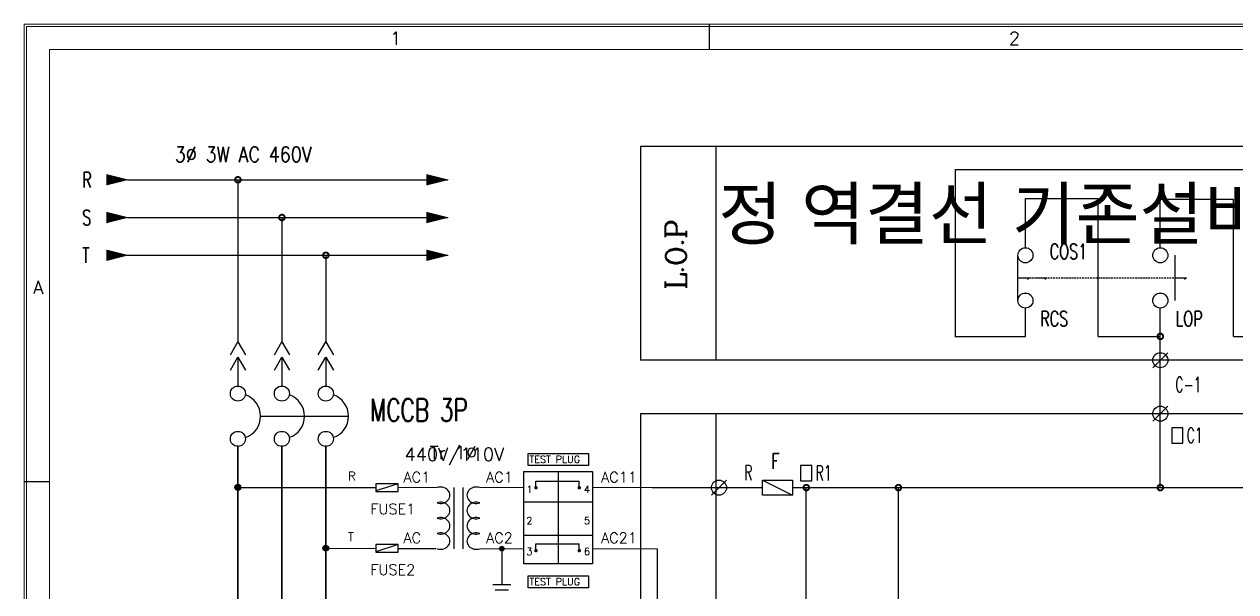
# Model space of a CAD drawing. Header units: millimetres. Extents: x 107 to 2900, y 85 to 3996.
# Drawn here: x 976.5 to 1320.2, y 523.4 to 684.3 of the extents above; entities that cross this region are included whole.
import ezdxf
from ezdxf.enums import TextEntityAlignment as Align
from ezdxf.lldxf.tags import DXFTag

# ---------------------------------------------------------------- set-up
doc = ezdxf.new("R2010")
doc.units = ezdxf.units.MM
doc.linetypes.add('DASHED', pattern=[0.75, 0.5, -0.25])
for name, color, linetype in [('20', 2, 'Continuous'), ('30', 3, 'Continuous'), ('70', 7, 'Continuous'), ('ASHADE', 7, 'Continuous')]:
    doc.layers.add(name, color=color, linetype=linetype)
doc.styles.add('COMPLEX', font='COMPLEX.shx')
doc.styles.add('ghs', font='NGULIM.TTF')
doc.styles.add('ROMANS', font='ROMANS.shx', dxfattribs={"width": 0.7})
doc.styles.add('SIMPLEX', font='SIMPLEX')
tags = doc.linetypes.add('CENTER', pattern=[2, 1.25, -0.25, 0.25, -0.25]).pattern_tags.tags
tags[10:11] = [DXFTag(74, 4), DXFTag(75, 0), DXFTag(340, '0'), DXFTag(46, 1.0), DXFTag(50, 0.0), DXFTag(44, 0.0), DXFTag(45, 0.0)]
tags[8:9] = [DXFTag(74, 4), DXFTag(75, 0), DXFTag(340, '0'), DXFTag(46, 1.0), DXFTag(50, 0.0), DXFTag(44, 0.0), DXFTag(45, 0.0)]
tags[6:7] = [DXFTag(74, 4), DXFTag(75, 0), DXFTag(340, '0'), DXFTag(46, 1.0), DXFTag(50, 0.0), DXFTag(44, 0.0), DXFTag(45, 0.0)]
tags[4:5] = [DXFTag(74, 4), DXFTag(75, 0), DXFTag(340, '0'), DXFTag(46, 1.0), DXFTag(50, 0.0), DXFTag(44, 0.0), DXFTag(45, 0.0)]
tags = doc.linetypes.add('HIDDEN', pattern=[0.375, 0.25, -0.125]).pattern_tags.tags
tags[6:7] = [DXFTag(74, 4), DXFTag(75, 0), DXFTag(340, '0'), DXFTag(46, 1.0), DXFTag(50, 0.0), DXFTag(44, 0.0), DXFTag(45, 0.0)]
tags[4:5] = [DXFTag(74, 4), DXFTag(75, 0), DXFTag(340, '0'), DXFTag(46, 1.0), DXFTag(50, 0.0), DXFTag(44, 0.0), DXFTag(45, 0.0)]

# ---------------------------------------------------------------- blocks, each defined once
blk = doc.blocks.new('D')
at = {"color": 1, "const_width": 0.25}
blk.add_lwpolyline([(-0.125, 0, 1), (0.125, 0, 1)], format="xyb", close=True, dxfattribs=at)
blk = doc.blocks.new('TB')
at = {"color": 1, "linetype": 'Continuous'}
blk.add_line((-1, -1), (1, 1), dxfattribs=at)
blk.add_circle((0, 0), 1, dxfattribs=at)
blk = doc.blocks.new('STAB')
at = {"color": 1, "linetype": 'Continuous'}
for p, q in [((-1, -1.73), (0, 0)), ((0, 0), (1, -1.73)), ((-1, -3.73), (0, -2)), ((0, -2), (1, -3.73))]:
    blk.add_line(p, q, dxfattribs=at)

msp = doc.modelspace()

# ---------------------------------------------------------------- hatches: boundary and pattern name
at = {"layer": '70'}
h = msp.add_hatch(dxfattribs=at)
h.set_pattern_fill('ANSI33', color=256, scale=1.6632, style=0)
h.set_pattern_definition([(45, (2377.32087, 99.86677), (-0.294015, 0.294015), []), (45, (2377.6149, 99.86677), (-0.294015, 0.294015), [0.2079, -0.10395])])
h.paths.add_polyline_path([(1037.101, 553.86, 0.4142136), (1036.27, 553.028, 0.4142136), (1037.101, 552.196)])
h.paths.add_polyline_path([(1037.101, 553.86), (1037.101, 553.028), (1037.933, 553.028, 0.4142136)])
h.paths.add_polyline_path([(1037.933, 553.028), (1037.101, 553.028), (1037.101, 552.196, 0.4142136)])
h = msp.add_hatch(dxfattribs=at)
h.set_pattern_fill('ANSI33', color=256, scale=1.6632, style=0)
h.set_pattern_definition([(45, (2402.26887, 82.64577), (-0.294015, 0.294015), []), (45, (2402.5629, 82.64577), (-0.294015, 0.294015), [0.2079, -0.10395])])
h.paths.add_polyline_path([(1062.049, 536.639, 0.4142136), (1061.218, 535.807, 0.4142136), (1062.049, 534.975)])
h.paths.add_polyline_path([(1062.049, 536.639), (1062.049, 535.807), (1062.881, 535.807, 0.4142136)])
h.paths.add_polyline_path([(1062.881, 535.807), (1062.049, 535.807), (1062.049, 534.975, 0.4142136)])

# ---------------------------------------------------------------- linework, layer by layer
at = {"color": 7, "linetype": 'CENTER'}
for p, q in [((1151.298, 649.751), (1792.241, 649.751)), ((1151.298, 649.751), (1151.298, 589.05)), ((1172.698, 649.751), (1172.698, 589.05)), ((1792.241, 589.05), (1151.298, 589.05)), ((1792.241, 573.9), (1151.298, 573.9)), ((1151.298, 573.9), (1151.298, 257.013)), ((1172.698, 573.9), (1172.698, 257.013))]:
    msp.add_line(p, q, dxfattribs=at)
at = {"linetype": 'Continuous'}
for p, q in [((1240.689, 643.149), (1429.205, 643.149)), ((1240.689, 595.61), (1240.689, 643.149)), ((1298.833, 634.66), (1319.565, 634.66)), ((1319.565, 595.809), (1319.565, 634.66)), ((1298.833, 589.05), (1298.833, 603.822)), ((1240.689, 595.809), (1260.55, 595.809)), ((1319.565, 595.809), (1335.11, 595.809)), ((1224.508, 357.732), (1224.508, 552.944)), ((1156.119, 279.679), (1156.119, 535.634))]:
    msp.add_line(p, q, dxfattribs=at)
at = {"color": 7, "linetype": 'Continuous'}
for p, q in [((1005.683, 640.201), (1096.692, 640.201)), ((1037.101, 640.201), (1037.101, 594.245)), ((1005.683, 629.501), (1096.692, 629.501)), ((1049.575, 629.501), (1049.575, 594.245)), ((1005.683, 618.801), (1096.692, 618.801)), ((1062.049, 618.801), (1062.049, 594.245)), ((1037.101, 589.965), (1037.101, 581.736)), ((1049.575, 589.965), (1049.575, 581.736)), ((1062.049, 589.965), (1062.049, 581.736)), ((1154.687, 552.944), (1185.947, 552.944)), ((1194.507, 552.944), (1779.678, 552.944))]:
    msp.add_line(p, q, dxfattribs=at)
at = {"color": 0, "linetype": 'Continuous'}
for p, q in [((1260.55, 620.942), (1260.55, 634.859)), ((1260.55, 634.859), (1281.149, 634.859)), ((1281.149, 595.809), (1281.149, 634.859)), ((1298.833, 620.942), (1298.833, 634.66)), ((1258.382, 612.382), (1261.651, 612.382)), ((1263.312, 612.382), (1266.582, 612.382)), ((1302.996, 612.382), (1306.265, 612.382)), ((1260.55, 595.809), (1260.55, 603.822)), ((1281.149, 595.809), (1298.833, 595.809)), ((1298.833, 552.944), (1298.833, 573.9)), ((1198.383, 507.309), (1198.383, 552.944))]:
    msp.add_line(p, q, dxfattribs=at)
at = {"color": 0}
for p, q in [((1258.382, 605.962), (1258.382, 618.802)), ((1302.996, 605.962), (1302.996, 618.802)), ((1261.651, 612.382), (1261.099, 611.945)), ((1266.582, 612.382), (1266.03, 611.945)), ((1306.265, 612.382), (1305.713, 611.945)), ((1118.238, 531.335), (1118.238, 557.513)), ((1137.757, 557.513), (1137.757, 531.335))]:
    msp.add_line(p, q, dxfattribs=at)
at = {"color": 0, "linetype": 'DASHED'}
msp.add_line((1261.651, 612.382), (1302.996, 612.382), dxfattribs=at)
at = {"color": 6, "linetype": 'Continuous'}
for p, q in [((1296.693, 586.91), (1300.973, 591.19)), ((1296.693, 571.76), (1300.973, 576.04))]:
    msp.add_line(p, q, dxfattribs=at)
at = {"color": 6, "linetype": 'HIDDEN'}
msp.add_line((1298.833, 573.9), (1298.833, 589.05), dxfattribs=at)
at = {"color": 1, "linetype": 'HIDDEN'}
msp.add_line((1043.521, 573.176), (1068.469, 573.176), dxfattribs=at)
at = {"color": 2, "linetype": 'Continuous'}
for p, q in [((1305.261, 569.867), (1302.051, 569.867)), ((1302.051, 569.867), (1302.051, 565.587)), ((1305.261, 565.587), (1305.261, 569.867)), ((1302.051, 565.587), (1305.261, 565.587)), ((1196.768, 559.196), (1196.768, 554.916)), ((1199.978, 559.196), (1196.768, 559.196)), ((1199.978, 554.916), (1199.978, 559.196)), ((1196.768, 554.916), (1199.978, 554.916))]:
    msp.add_line(p, q, dxfattribs=at)
at = {"color": 0, "lineweight": 30}
for p, q in [((1037.101, 564.885), (1037.101, 494.249)), ((1049.575, 494.249), (1049.575, 564.885)), ((1062.049, 564.885), (1062.049, 494.249))]:
    msp.add_line(p, q, dxfattribs=at)
for p, q in [((1118.238, 557.513), (1137.757, 557.513)), ((1127.997, 557.513), (1127.997, 531.335)), ((1082.613, 554.003), (1076.26, 552.008)), ((1121.647, 553.395), (1121.647, 554.809)), ((1121.647, 554.809), (1133.945, 554.809)), ((1133.94, 553.387), (1133.94, 554.809)), ((1037.101, 552.944), (1076.26, 552.944)), ((1137.757, 548.871), (1118.238, 548.871)), ((1082.613, 536.782), (1076.26, 534.787)), ((1137.757, 539.379), (1118.238, 539.379)), ((1121.647, 535.586), (1121.647, 537)), ((1121.647, 537), (1133.945, 537)), ((1133.94, 535.578), (1133.94, 537)), ((1082.613, 535.723), (1093.382, 535.723)), ((1111.982, 535.634), (1111.982, 525.508)), ((1137.757, 531.335), (1118.238, 531.335)), ((1109.435, 525.508), (1114.528, 525.508)), ((1110.126, 524.009), (1113.837, 524.009))]:
    msp.add_line(p, q)
at = {"color": 1, "linetype": 'Continuous'}
for p, q in [((1185.947, 555.084), (1194.507, 555.084)), ((1185.947, 555.084), (1194.507, 550.804)), ((1185.947, 550.804), (1185.947, 555.084)), ((1194.507, 555.084), (1194.507, 550.804)), ((1194.507, 550.804), (1185.947, 550.804))]:
    msp.add_line(p, q, dxfattribs=at)
at = {"color": 0, "lineweight": 15}
for p, q in [((1082.613, 552.944), (1093.593, 552.944)), ((1118.238, 552.944), (1105.726, 552.944)), ((1154.687, 552.944), (1137.757, 552.944)), ((1076.26, 535.723), (1062.049, 535.723)), ((1118.238, 535.634), (1105.726, 535.634)), ((1156.119, 535.634), (1137.757, 535.634))]:
    msp.add_line(p, q, dxfattribs=at)
at = {"color": 7}
for p, q in [((1098.446, 535.634), (1098.446, 552.944)), ((1100.873, 552.944), (1100.873, 535.634))]:
    msp.add_line(p, q, dxfattribs=at)
at = {"color": 1, "linetype": 'Continuous'}
for points in [[(1006.207, 640.201, 0, 3.21, 0), (999.787, 640.201, 3.21, 3.21, 0)], [(1097.029, 640.201, 0, 3.21, 0), (1090.609, 640.201, 3.21, 3.21, 0)], [(1006.207, 629.501, 0, 3.21, 0), (999.787, 629.501, 3.21, 3.21, 0)], [(1097.029, 629.501, 0, 3.21, 0), (1090.609, 629.501, 0, 3.21, 0)], [(1006.207, 618.801, 0, 3.21, 0), (999.787, 618.801, 3.21, 3.21, 0)], [(1097.029, 618.801, 0, 3.21, 0), (1090.609, 618.801, 3.21, 3.21, 0)]]:
    msp.add_lwpolyline(points, format="xyseb", dxfattribs=at)
at = {"color": 7, "linetype": 'Continuous', "const_width": 0.535}
for points in [[(1036.299, 640.201, 1), (1037.904, 640.201, 1)], [(1048.773, 629.501, 1), (1050.378, 629.501, 1)], [(1061.247, 618.801, 1), (1062.852, 618.801, 1)], [(1298.031, 552.944, 1), (1299.636, 552.944, 1)]]:
    msp.add_lwpolyline(points, format="xyb", close=True, dxfattribs=at)
at = {"color": 0, "linetype": 'Continuous', "const_width": 0.535}
for points in [[(1298.031, 595.809, 1), (1299.636, 595.809, 1)], [(1197.581, 552.944, 1), (1199.186, 552.944, 1)], [(1223.706, 552.944, 1), (1225.311, 552.944, 1)]]:
    msp.add_lwpolyline(points, format="xyb", close=True, dxfattribs=at)
for points in [[(1119.476, 562.625), (1136.54, 562.625), (1136.54, 559.177), (1119.476, 559.177)], [(1076.26, 551.885), (1082.613, 551.885), (1082.613, 554.003), (1076.26, 554.003)], [(1076.26, 534.664), (1082.613, 534.664), (1082.613, 536.782), (1076.26, 536.782)], [(1119.476, 527.976), (1136.54, 527.976), (1136.54, 524.528), (1119.476, 524.528)]]:
    msp.add_lwpolyline(points, close=True)
at = {"color": 0}
for centre in [(1260.55, 618.802), (1298.833, 618.802), (1260.55, 605.962), (1298.833, 605.962)]:
    msp.add_circle(centre, 2.14, dxfattribs=at)
at = {"color": 6, "linetype": 'Continuous'}
for centre in [(1298.833, 589.05), (1298.833, 573.9)]:
    msp.add_circle(centre, 2.14, dxfattribs=at)
at = {"color": 1, "linetype": 'Continuous'}
for centre in [(1037.101, 579.596), (1049.575, 579.596), (1062.049, 579.596), (1037.101, 566.756), (1049.575, 566.756), (1062.049, 566.756)]:
    msp.add_circle(centre, 2.14, dxfattribs=at)
for centre in [(1037.101, 573.176), (1049.575, 573.176), (1062.049, 573.176)]:
    msp.add_arc(centre, 6.42, 289.18814, 70.81186, dxfattribs=at)
at = {"color": 7}
for centre, major_axis, start_param, end_param in [((1094.604, 550.78), (2.629, 0), 4.3175972, 8.2487734), ((1104.715, 550.78), (2.629, 0), 1.1760053, 5.1071807), ((1094.604, 546.453), (-2.629, 0), 1.1760046, 5.1071807), ((1104.715, 546.453), (2.629, 0), 1.1760053, 5.1071807), ((1094.604, 542.125), (-2.629, 0), 1.1760046, 5.1071807), ((1104.715, 542.125), (2.629, 0), 1.1760053, 5.1071807), ((1094.604, 537.798), (-2.629, 0), 1.1760046, 5.1071807), ((1104.715, 537.798), (2.629, 0), 1.1760053, 5.1071814)]:
    msp.add_ellipse(centre, major_axis=major_axis, ratio=0.8917246, start_param=start_param, end_param=end_param, dxfattribs=at)
at = {"layer": '20', "color": 0, "lineweight": 13}
msp.add_lwpolyline([(983.595, 161.559), (983.595, 677.151), (1790.139, 677.151), (1790.139, 161.559)], dxfattribs=at)
at = {"layer": '30', "color": 0}
for p, q in [((1170.867, 677.151), (1170.867, 684.279)), ((976.467, 554.679), (983.595, 554.679))]:
    msp.add_line(p, q, dxfattribs=at)
at = {"layer": '70', "color": 0, "lineweight": 13}
for points in [[(1797.267, 101.079), (976.467, 101.079), (976.467, 684.279), (1797.267, 684.279)], [(1796.619, 101.727), (977.115, 101.727), (977.115, 683.631), (1796.619, 683.631)]]:
    msp.add_lwpolyline(points, close=True, dxfattribs=at)
at = {"layer": '70'}
for centre in [(1037.101, 553.028), (1062.049, 535.807)]:
    msp.add_circle(centre, 0.832, dxfattribs=at)

# ---------------------------------------------------------------- block references
at = {"color": 1, "linetype": 'Continuous', "xscale": 2.140000000000327, "yscale": 2.140000000000327, "zscale": 2.140000000000327}
for name, p in [('STAB', (1037.101, 594.245)), ('STAB', (1049.575, 594.245)), ('STAB', (1062.049, 594.245)), ('TB', (1173.6, 552.944))]:
    msp.add_blockref(name, p, dxfattribs=at)
for p, xscale, yscale, zscale in [((1121.657, 552.905), 1.944, 1.944, 1.944), ((1133.95, 552.905), 1.944, 1.944, 1.944), ((1111.982, 535.634), 3.24, 3.24, 3.24), ((1121.657, 535.096), 1.944, 1.944, 1.944), ((1133.95, 535.096), 1.944, 1.944, 1.944)]:
    msp.add_blockref('D', p, dxfattribs=dict(xscale=xscale, yscale=yscale, zscale=zscale))

# ---------------------------------------------------------------- texts
at = {"color": 1, "linetype": 'Continuous'}
for s, style, width, p in [('3%%C 3W AC 460V', 'COMPLEX', 0.85, (1019.209, 645.238)), ('R', 'SIMPLEX', 0.7, (992.932, 638.049)), ('S', 'SIMPLEX', 0.7, (992.932, 627.349)), ('T', 'SIMPLEX', 0.7, (992.932, 616.649)), ('F', 'ROMANS', 0.7, (1188.465, 558.294))]:
    msp.add_text(s, height=4.28, dxfattribs=dict(at, style=style, width=width)).set_placement(p)
at = {"color": 4, "linetype": 'Continuous', "style": 'COMPLEX'}
msp.add_text('L.O.P', height=6, rotation=90, dxfattribs=at).set_placement((1161.432, 619.076), align=Align.MIDDLE)
at = {"color": 4, "linetype": 'Continuous', "style": 'SIMPLEX', "width": 0.7}
msp.add_text('COS1', height=4.28, dxfattribs=at).set_placement((1272.763, 619.875), align=Align.MIDDLE)
at = {"color": 0, "linetype": 'Continuous', "style": 'SIMPLEX', "width": 0.7}
for s, p in [('RCS', (1268.726, 600.832)), ('LOP', (1307.01, 600.832))]:
    msp.add_text(s, height=4.28, dxfattribs=at).set_placement(p, align=Align.MIDDLE)
at = {"color": 3, "linetype": 'Continuous', "style": 'SIMPLEX'}
for s, height, width, p in [('C-1', 4.28, 0.6, (1303.103, 580.034)), ('MCCB 3P ', 6.42, 0.7, (1074.586, 571.738)), ('C1', 4.28, 0.6, (1306.318, 565.631)), ('R', 4.28, 0.6, (1180.744, 555.044)), ('R1', 4.28, 0.6, (1201.035, 554.959))]:
    msp.add_text(s, height=height, dxfattribs=dict(at, width=width)).set_placement(p)
at = {"color": 0, "style": 'SIMPLEX'}
for s, height, p in [('440V/110V', 3.7087, (1084.354, 560.522)), ('Tr 1%%C', 3.7087, (1091.495, 561.012)), ('TEST PLUG', 2, (1119.806, 559.941)), ('R', 2.472, (1068.333, 554.953)), ('AC1', 3, (1084.066, 554.422)), ('AC1', 3, (1107.505, 554.422)), ('AC11', 3, (1140.133, 554.422)), ('1', 2, (1118.973, 551.499)), ('4', 2, (1135.279, 551.499)), ('FUSE1', 3, (1074.678, 545.395)), ('2', 2, (1118.973, 542.62)), ('5', 2, (1135.279, 542.62)), ('T', 2.472, (1068.333, 537.732)), ('AC', 3, (1084.066, 537.201)), ('AC2', 3, (1107.505, 537.201)), ('AC21', 3, (1140.133, 537.201)), ('3', 2, (1118.973, 533.843)), ('6', 2, (1135.279, 533.843)), ('FUSE2', 3, (1074.678, 528.174)), ('TEST PLUG', 2, (1119.806, 525.292))]:
    msp.add_text(s, height=height, dxfattribs=at).set_placement(p)
at = {"layer": '30', "color": 0, "style": 'SIMPLEX'}
for s, p in [('1', (1081.865, 680.292)), ('2', (1257.438, 680.292)), ('A', (980.463, 609.752))]:
    msp.add_text(s, height=3.672, dxfattribs=at).set_placement(p, align=Align.MIDDLE)
at = {"layer": 'ASHADE', "color": 0, "linetype": 'ByBlock', "lineweight": 25, "ltscale": 2, "style": 'ghs'}
msp.add_text('정 역결선 기존설비에 RTM추가 설비 방법 예제', height=14.44716, dxfattribs=at).set_placement((1173.428, 623.412))

doc.saveas('drawing.dxf')
